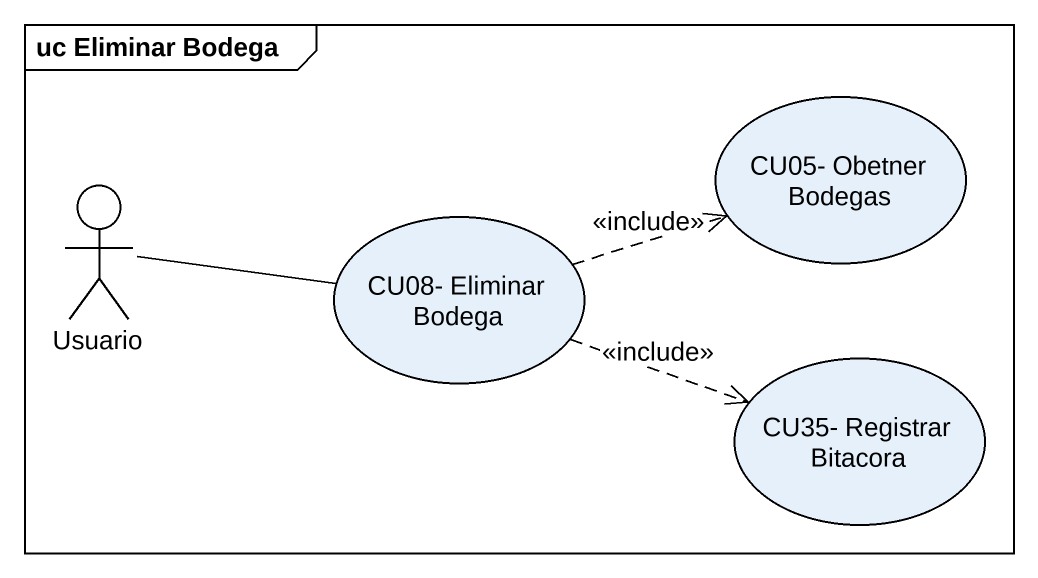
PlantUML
@startuml
mainframe uc Eliminar Bodega
usecase "CU05- Obetner Bodegas" as CU05_Obetner_Bodegas
actor Usuario
usecase "CU08- Eliminar Bodega" as CU08_Eliminar_Bodega
usecase "CU35- Registrar Bitacora" as CU35_Registrar_Bitacora
Usuario -right- CU08_Eliminar_Bodega
CU08_Eliminar_Bodega .right.> CU05_Obetner_Bodegas : <<include>>
CU08_Eliminar_Bodega .right.> CU35_Registrar_Bitacora : <<include>>
@enduml
